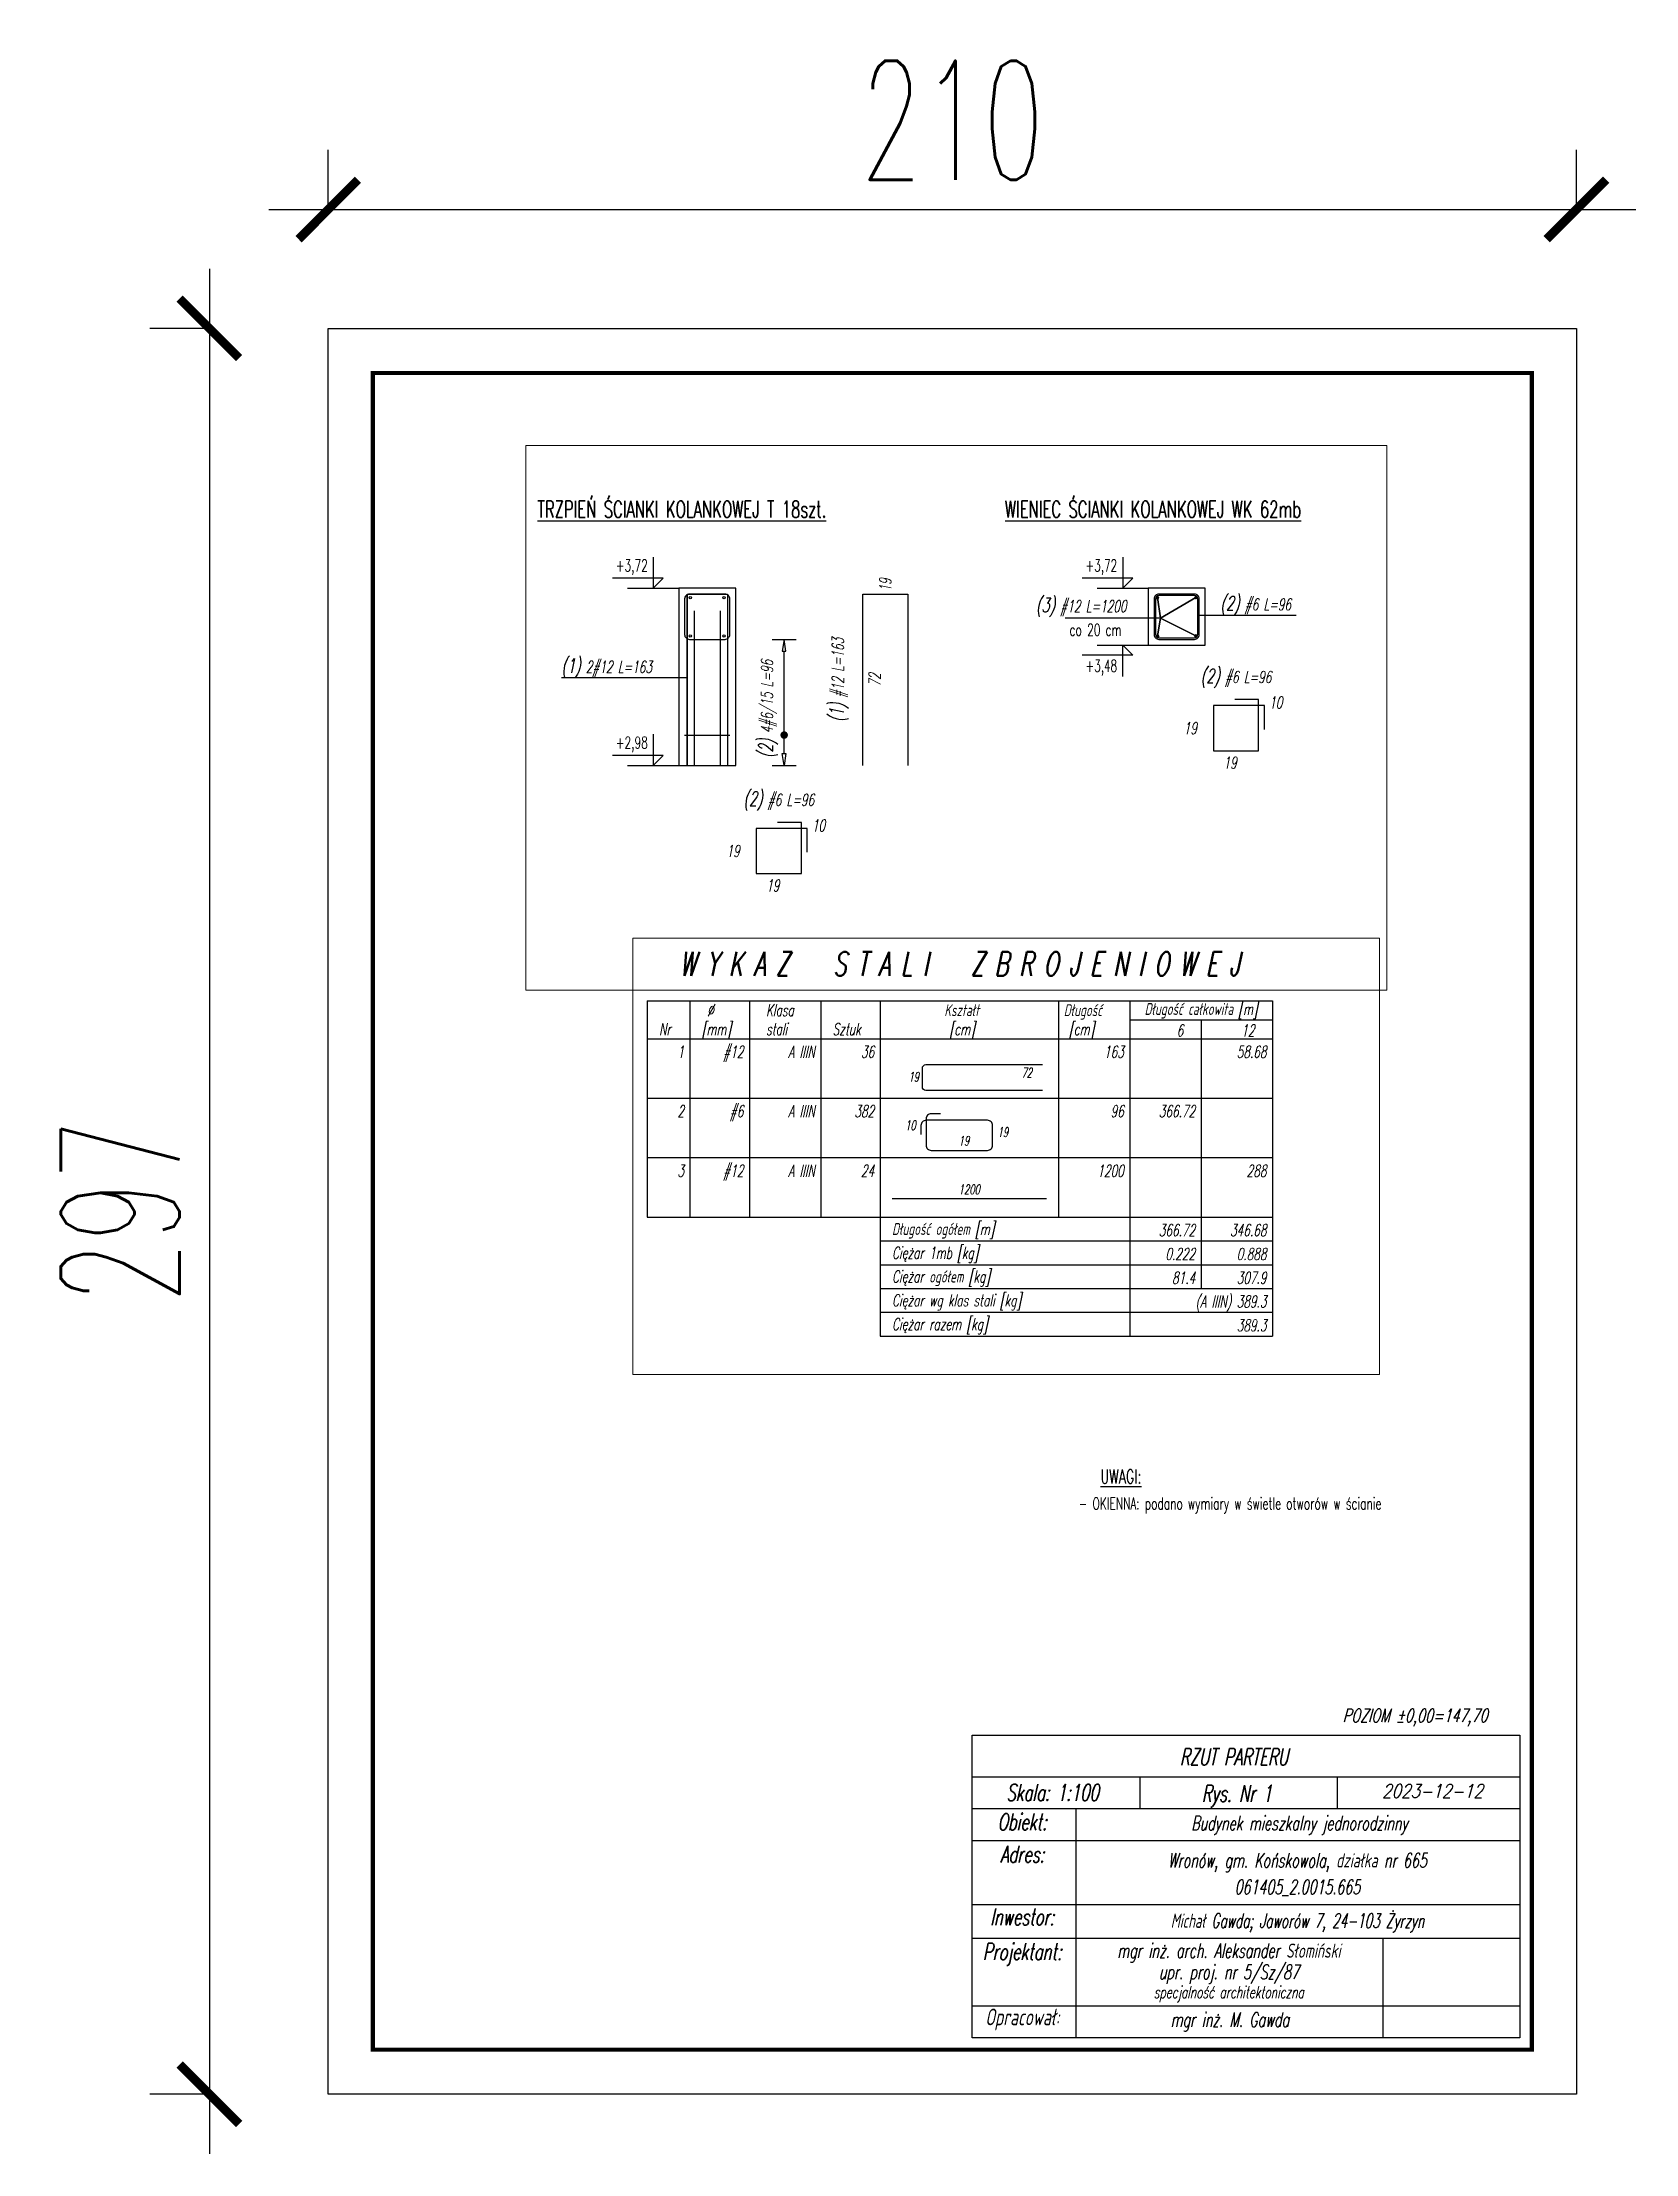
# Paper-space layout 'Layout1' of a CAD drawing. Header units: millimetres. Extents: x -251 to 18, y -18 to 338.
# The model-space entities are those that its viewports show. They can reach past a viewport. Long polylines and large blocks are cut down to what shows.
import ezdxf
from ezdxf.enums import TextEntityAlignment as Align

# ---------------------------------------------------------------- set-up
doc = ezdxf.new("R2010")
doc.units = ezdxf.units.MM
doc.header["$LTSCALE"] = 5
doc.layers.get('Defpoints').update_dxf_attribs({"color": 251})
for name, color, linetype in [('02', 4, 'Continuous'), ('K-HATCHpręt', 105, 'Continuous'), ('K-LINIA', 254, 'Continuous'), ('K-ODNOSNIK', 8, 'Continuous'), ('K-RAMKA', 181, 'Continuous'), ('K-SCIANY', 2, 'Continuous'), ('K-TEXT 2.4mm', 71, 'Continuous'), ('K-TEXT 2.8mm', 101, 'Continuous'), ('K-TEXT 2mm', 254, 'Continuous'), ('K-TEXT 4mm', 4, 'Continuous'), ('K-ZBROJ_06', 101, 'Continuous'), ('K-ZBROJ_12', 161, 'Continuous'), ('N-25', 71, 'Continuous'), ('PrzylElektr', 10, 'Continuous'), ('ZBROJA_NIEZLICZAC', 255, 'Continuous'), ('ZBROJA_PRET', 161, 'Continuous'), ('ZBROJA_RZUTPR', 141, 'Continuous'), ('ZBROJA_RZUTPR1', 255, 'Continuous'), ('ZBROJA_ZASIEG', 253, 'Continuous'), ('ZBROJA_ZESTAWIENIE', 62, 'Continuous'), ('ZBROJA_ZESTAWIENIE1', 252, 'Continuous'), ('ZBROJA_ZESTAWIENIE2', 30, 'Continuous'), ('ZBROJA_ZESTAWIENIE3', 141, 'Continuous'), ('ZBROJA_ZESTAWIENIE4', 210, 'Continuous'), ('ZBROJA_ZLICZAC', 125, 'Continuous')]:
    doc.layers.add(name, color=color, linetype=linetype)
doc.layers.add('__NIEDRUK__', color=54, linetype='Continuous', plot=False)
doc.styles.add('ROMANS', font='ROMANS.SHX', dxfattribs={"width": 0.8, "oblique": 15, "height": 10})
doc.styles.add('STYL_ZBROJA', font='romanszb.shx', dxfattribs={"width": 0.65, "oblique": 12})
doc.styles.add('text 2.4mm', font='romans.shx', dxfattribs={"width": 0.65})
doc.styles.add('text 2.8mm', font='romans.shx', dxfattribs={"width": 0.65})
doc.styles.add('text 2mm', font='romans.shx', dxfattribs={"width": 0.65})
doc.styles.add('WYM1', font='romanszb.shx', dxfattribs={"width": 0.6})
doc.dimstyles.new('CM100', dxfattribs={"dimscale": 5, "dimtxt": 2, "dimasz": 1, "dimexe": 1, "dimexo": 2, "dimgap": 0.5, "dimtad": 1, "dimrnd": 0.5, "dimdsep": 46, "dimtxsty": 'WYM1', "dimblk": 'OBLIQUE', "dimcen": 0, "dimdle": 1, "dimclrd": 253, "dimclre": 251, "dimclrt": 30, "dimadec": 0, "dimazin": 0, "dimtfac": 1, "dimtix": 1, "dimtmove": 0, "dimatfit": 0, "dimfxl": 1, "dimtfillclr": 256, "dimtolj": 1, "dimarcsym": 0})

# ---------------------------------------------------------------- blocks, each defined once
blk = doc.blocks.new('rabx')
at = {"layer": 'K-TEXT 2.8mm'}
for p, q in [((-805.2, 438.6), (-15.6, 438.6)), ((-563.5, 438.6), (-563.5, 392.6)), ((-279, 438.6), (-279, 392.6)), ((-805.2, 392.6), (-15.6, 392.6)), ((-655.9, 392.6), (-655.9, 62.3))]:
    blk.add_line(p, q, dxfattribs=at)
at = {"layer": 'K-TEXT 2mm'}
for p, q in [((-805.2, 346.6), (-15.6, 346.6)), ((-805.2, 254.6), (-15.6, 254.6)), ((-805.2, 206), (-15.6, 206)), ((-212.5, 62.3), (-212.5, 206)), ((-805.2, 108.3), (-15.6, 108.3))]:
    blk.add_line(p, q, dxfattribs=at)
at = {"layer": 'K-TEXT 4mm'}
blk.add_lwpolyline([(-805.2, 62.3), (-805.2, 498.6), (-15.6, 498.6), (-15.6, 62.3)], close=True, dxfattribs=at)
at = {"layer": '02', "style": 'ROMANS', "oblique": 15, "width": 0.8}
blk.add_text('2023-12-12', height=20, dxfattribs=at).set_placement((-141.8, 408), align=Align.CENTER)
at = {"layer": 'K-TEXT 2.4mm', "style": 'STYL_ZBROJA', "oblique": 12}
for s, width, p in [('Budynek mieszkalny jednorodzinny', 0.65, (-333.4, 361.5)), ('Wronów, gm. Końskowola, działka nr 665', 0.65, (-336.4, 307.8)), ('061405_2.0015.665', 0.65, (-336.4, 269.5)), ('Michał Gawda; Jaworów 7, 24-103 Żyrzyn', 0.62, (-336.4, 220.8)), ('mgr inż. arch. Aleksander Słomiński', 0.65, (-435.2, 177.7)), ('upr. proj. nr 5/Sz/87', 0.65, (-435.2, 147)), ('mgr inż. M. Gawda', 0.65, (-433.9, 78.3))]:
    blk.add_text(s, height=20.567, dxfattribs=dict(at, width=width)).set_placement(p, align=Align.CENTER)
at = {"layer": 'K-TEXT 2.8mm', "style": 'STYL_ZBROJA', "oblique": 12, "width": 0.65}
for s, height, p in [('Obiekt:', 24, (-733.1, 361.5)), ('Adres:', 24, (-733.1, 314.9)), ('Inwestor:', 24, (-733.1, 224.5)), ('Projektant:', 23.995, (-733.1, 174.5)), ('Opracował:', 24, (-733.1, 80.4))]:
    blk.add_text(s, height=height, dxfattribs=at).set_placement(p, align=Align.CENTER)
at = {"layer": 'K-TEXT 2mm', "style": 'STYL_ZBROJA', "oblique": 12, "width": 0.65}
blk.add_text('specjalność architektoniczna', height=17.139, dxfattribs=at).set_placement((-435.2, 119.6), align=Align.CENTER)
at = {"layer": 'N-25', "ltscale": 10, "style": 'ROMANS', "oblique": 15, "width": 0.7}
blk.add_text('POZIOM %%P0,00=147,70', height=19.282, dxfattribs=at).set_placement((-271.1, 517.1))
blk = doc.blocks.new('_ArchTick')
at = {"color": 0, "linetype": 'ByBlock', "const_width": 0.15}
blk.add_lwpolyline([(-0.5, -0.5), (0.5, 0.5)], dxfattribs=at)
blk = doc.blocks.new('*D10')
at = {"layer": '__NIEDRUK__', "color": 251, "lineweight": -2, "transparency": 16777216}
for p, q in [((-210, 317), (-210, 327)), ((0, 317), (0, 327))]:
    blk.add_line(p, q, dxfattribs=at)
at = {"layer": '__NIEDRUK__', "color": 253, "lineweight": -2, "transparency": 16777216}
blk.add_line((-220, 317), (10, 317), dxfattribs=at)
at = {"layer": 'Defpoints', "color": 0, "transparency": 16777216}
for p in [(0, 317), (-210, 297), (0, 297)]:
    blk.add_point(p, dxfattribs=at)
at = {"layer": '__NIEDRUK__', "color": 253, "lineweight": -2, "transparency": 16777216, "xscale": 10, "yscale": 10, "zscale": 10, "rotation": 180}
blk.add_blockref('_ArchTick', (-210, 317), dxfattribs=at)
at = {"layer": '__NIEDRUK__', "color": 253, "lineweight": -2, "transparency": 16777216, "xscale": 10, "yscale": 10, "zscale": 10}
blk.add_blockref('_ArchTick', (0, 317), dxfattribs=at)
at = {"layer": '__NIEDRUK__', "color": 30, "transparency": 16777216, "insert": (-105, 332), "char_height": 20, "attachment_point": 5, "style": 'WYM1'}
blk.add_mtext('\\A1;210', dxfattribs=at)
blk = doc.blocks.new('*D11')
at = {"layer": '__NIEDRUK__', "color": 253, "lineweight": -2, "transparency": 16777216}
blk.add_line((-230, 307), (-230, -10), dxfattribs=at)
at = {"layer": '__NIEDRUK__', "color": 251, "lineweight": -2, "transparency": 16777216}
for p, q in [((-230, 297), (-240, 297)), ((-230, 0), (-240, 0))]:
    blk.add_line(p, q, dxfattribs=at)
at = {"layer": 'Defpoints', "color": 0, "transparency": 16777216}
for p in [(-210, 297), (-210, 0), (-230, 0)]:
    blk.add_point(p, dxfattribs=at)
at = {"layer": '__NIEDRUK__', "color": 253, "lineweight": -2, "transparency": 16777216, "xscale": 10, "yscale": 10, "zscale": 10}
for p, rotation in [((-230, 297), 90), ((-230, 0), 270)]:
    blk.add_blockref('_ArchTick', p, dxfattribs=dict(at, rotation=rotation))
at = {"layer": '__NIEDRUK__', "color": 30, "transparency": 16777216, "insert": (-245, 148.5), "char_height": 20, "attachment_point": 5, "rotation": 90, "style": 'WYM1'}
blk.add_mtext('\\A1;297', dxfattribs=at)
blk = doc.blocks.new('A$C392df230')
h = blk.add_hatch()
h.set_pattern_fill('ANGLE', color=256, scale=0.025)
h.set_pattern_definition([(360, (-2880.4701, 5517.13781), (-5e-64, 0.174625), [0.127, -0.047625]), (90, (-2880.4701, 5517.13781), (-0.174625, 1e-17), [0.127, -0.047625])])
h.paths.add_polyline_path([(0.5, 0, 1), (-0.5, 0, 1)])
blk.add_circle((0, 0), 0.5)
blk = doc.blocks.new('_zestawiejnieM')
at = {"layer": 'ZBROJA_ZESTAWIENIE'}
for p, q in [((0, -40), (263, -40)), ((0, -40), (0, -48)), ((18, -40), (18, -48)), ((43, -40), (43, -48)), ((73, -40), (73, -48)), ((98, -40), (98, -48)), ((173, -40), (173, -48)), ((203, -40), (203, -48)), ((263, -40), (263, -56)), ((0, -48), (0, -56)), ((18, -48), (18, -56)), ((43, -48), (43, -56)), ((73, -48), (73, -56)), ((98, -48), (98, -56)), ((173, -48), (173, -56)), ((203, -48), (203, -56)), ((233, -48), (233, -56)), ((263, -48), (263, -56)), ((263, -48), (263, -56)), ((0, -56), (263, -56)), ((0, -56), (0, -81)), ((18, -56), (18, -81)), ((43, -56), (43, -81)), ((73, -56), (73, -81)), ((98, -56), (98, -81)), ((173, -56), (173, -81)), ((203, -56), (203, -81)), ((233, -56), (233, -81)), ((263, -56), (263, -81)), ((263, -56), (263, -81)), ((0, -81), (0, -106)), ((18, -81), (18, -106)), ((43, -81), (43, -106)), ((73, -81), (73, -106)), ((98, -81), (98, -106)), ((173, -81), (173, -106)), ((203, -81), (203, -106)), ((233, -81), (233, -106)), ((263, -81), (263, -106)), ((263, -81), (263, -106)), ((0, -106), (0, -131)), ((18, -106), (18, -131)), ((43, -106), (43, -131)), ((73, -106), (73, -131)), ((98, -106), (98, -131)), ((173, -106), (173, -131)), ((203, -106), (203, -131)), ((233, -106), (233, -131)), ((263, -106), (263, -131)), ((263, -106), (263, -131)), ((0, -131), (263, -131)), ((98, -131), (98, -181)), ((203, -131), (203, -181)), ((233, -131), (233, -161)), ((263, -131), (263, -171)), ((263, -131), (263, -161)), ((263, -131), (263, -171)), ((263, -161), (263, -171)), ((263, -171), (263, -181)), ((98, -181), (263, -181))]:
    blk.add_line(p, q, dxfattribs=at)
at = {"layer": 'ZBROJA_ZESTAWIENIE1'}
for p, q in [((203, -48), (263, -48)), ((0, -81), (263, -81)), ((0, -106), (263, -106)), ((98, -141), (263, -141)), ((98, -151), (263, -151)), ((98, -161), (263, -161)), ((98, -171), (263, -171))]:
    blk.add_line(p, q, dxfattribs=at)
at = {"layer": 'ZBROJA_ZESTAWIENIE3'}
for points in [[(166.35, -77.75), (117.25, -77.75, -0.414214), (115.75, -76.25), (115.75, -68.4, -0.414214), (117.25, -66.9), (166.35, -66.9)], [(123.35, -87.55), (119.5, -87.55, 0.414214), (117.3, -89.75), (117.3, -100.75, 0.414214), (119.5, -102.95), (143.1, -102.95, 0.414214), (145.3, -100.75), (145.3, -92.5, 0.414214), (143.1, -90.3), (117.35, -90.3, 0.414214), (115.15, -92.5), (115.15, -96.3)]]:
    blk.add_lwpolyline(points, format="xyb", dxfattribs=at)
blk.add_lwpolyline([(103, -123.2), (168, -123.2)], dxfattribs=at)
at = {"layer": 'ZBROJA_ZESTAWIENIE2', "style": 'STYL_ZBROJA', "oblique": 12, "width": 0.65}
for s, p in [(' %%c', (23, -48)), ('Klasa', (50, -48)), ('Kształt', (125, -48)), (' Długość', (173, -48)), ('Nr', (5, -56)), ('[mm]', (23, -56)), ('stali', (50, -56)), ('Sztuk', (78, -56)), (' [cm]', (125, -56)), ('  [cm]', (173, -56)), ('Długość ogółem [m]', (103, -140)), ('Ciężar 1mb [kg]', (103, -150)), ('Ciężar ogółem [kg]', (103, -160)), ('Ciężar wg klas stali [kg]', (103, -170)), ('Ciężar razem [kg]', (103, -180))]:
    blk.add_text(s, height=5, dxfattribs=at).set_placement(p, align=Align.BOTTOM_LEFT)
for s, height, p in [('Długość całkowita [m]', 5, (233, -46)), ('19', 4, (133.25, -100.9))]:
    blk.add_text(s, height=height, dxfattribs=at).set_placement(p, align=Align.CENTER)
for s, p in [('6', (225.5, -55)), ('12', (255.5, -55)), ('1', (15.5, -64)), ('#12', (40.5, -64)), ('A IIIN', (70.5, -64)), ('36', (95.5, -64)), ('163', (200.5, -64)), ('58.68', (260.5, -64)), ('2', (15.5, -89)), ('#6', (40.5, -89)), ('A IIIN', (70.5, -89)), ('382', (95.5, -89)), ('96', (200.5, -89)), ('366.72', (230.5, -89)), ('3', (15.5, -114)), ('#12', (40.5, -114)), ('A IIIN', (70.5, -114)), ('24', (95.5, -114)), ('1200', (200.5, -114)), ('288', (260.5, -114)), ('366.72', (230.5, -139)), ('346.68', (260.5, -139)), ('0.222', (230.5, -149)), ('0.888', (260.5, -149)), ('81.4', (230.5, -159)), ('307.9', (260.5, -159)), ('(A IIIN) 389.3', (260.5, -169)), ('389.3', (260.5, -179))]:
    blk.add_text(s, height=5, dxfattribs=at).set_placement(p, align=Align.RIGHT)
blk.add_text('19', height=4, dxfattribs=at).set_placement((114.35, -72.05), align=Align.MIDDLE_RIGHT)
for s, p in [('72', (161.9, -73.5)), ('10', (112.95, -95.6))]:
    blk.add_text(s, height=4, dxfattribs=at).set_placement(p, align=Align.BOTTOM_RIGHT)
blk.add_text('19', height=4, dxfattribs=at).set_placement((147.4, -95.25), align=Align.MIDDLE_LEFT)
blk.add_text('1200', height=4, dxfattribs=at).set_placement((135.5, -122.55), align=Align.BOTTOM_CENTER)
at = {"layer": 'ZBROJA_ZESTAWIENIE4', "style": 'STYL_ZBROJA', "oblique": 12, "width": 0.65}
blk.add_text('W Y K A Z   S T A L I   Z B R O J E N I O W E J', height=10, dxfattribs=at).set_placement((131.5, -29.5), align=Align.CENTER)
blk = doc.blocks.new('ramka')
at = {"const_width": 0.7}
blk.add_lwpolyline([(-195, 282), (0, 282), (0, 0), (-195, 0)], close=True, dxfattribs=at)
at = {"layer": '__NIEDRUK__'}
blk.add_lwpolyline([(-202.5, 289.5), (7.5, 289.5), (7.5, -7.5), (-202.5, -7.5)], close=True, dxfattribs=at)
dim = blk.add_linear_dim(base=(7.5, 309.5), p1=(-202.5, 289.5), p2=(7.5, 289.5), dimstyle='CM100', override={"dimscale": 10, "dimblk": 'ArchTick'}, dxfattribs=at)
dim.commit()
dim.dimension.update_dxf_attribs({"geometry": '*D10', "text_midpoint": (-97.5, 324.5), "insert": (7.5, -7.5)})
dim = blk.add_linear_dim(base=(-222.5, -7.5), p1=(-202.5, 289.5), p2=(-202.5, -7.5), angle=90, dimstyle='CM100', override={"dimscale": 10, "dimblk": 'ArchTick'}, dxfattribs=at)
dim.commit()
dim.dimension.update_dxf_attribs({"geometry": '*D11', "text_midpoint": (-237.5, 141), "insert": (7.5, -7.5)})

msp = doc.modelspace()

# ---------------------------------------------------------------- linework, layer by layer
at = {"layer": '__NIEDRUK__'}
msp.add_lwpolyline([(34181.49, -61210.88), (34196.49, -61210.88, 0.414214), (34197.89, -61209.48), (34197.89, -61194.48, 0.414214), (34196.49, -61193.08), (34181.49, -61193.08, 0.414214), (34180.09, -61194.48), (34180.09, -61209.48, 0.414214)], format="xyb", close=True, dxfattribs=at)
at = {"layer": 'K-HATCHpręt'}
msp.add_lwpolyline([(33983.99, -61211.48), (33998.99, -61211.48, 0.414214), (34000.99, -61209.48), (34000.99, -61194.48, 0.414214), (33998.99, -61192.48), (33983.99, -61192.48, 0.414214), (33981.99, -61194.48), (33981.99, -61209.48, 0.414214)], format="xyb", close=True, dxfattribs=at)
for points in [[(33985.99, -61199.48), (33985.99, -61264.48)], [(33996.99, -61199.48), (33996.99, -61264.48)]]:
    msp.add_lwpolyline(points, dxfattribs=at)
for centre in [(33984.39, -61193.92), (33998.59, -61193.92), (33984.39, -61210.04), (33998.59, -61210.04)]:
    msp.add_circle(centre, 0.5, dxfattribs=at)
at = {"layer": 'K-LINIA'}
for points in [[(34239.28, -61201.46), (34198.49, -61201.46)], [(33930.17, -61227.58), (33982.99, -61227.58)]]:
    msp.add_lwpolyline(points, dxfattribs=at)
at = {"layer": 'K-ODNOSNIK'}
msp.add_lwpolyline([(34182.11, -61202.53), (34197.09, -61210.04), (34182.11, -61202.53), (34180.89, -61210.04), (34182.11, -61202.53), (34197.09, -61193.92), (34182.11, -61202.53), (34180.89, -61193.92), (34182.11, -61202.53), (34142.06, -61202.53)], dxfattribs=at)
at = {"layer": 'K-SCIANY'}
for points in [[(33979.49, -61264.48), (34003.49, -61264.48), (34003.49, -61189.98), (33979.49, -61189.98)], [(34176.99, -61213.98), (34200.99, -61213.98), (34200.99, -61189.98), (34176.99, -61189.98)], [(34176.99, -61213.98), (34200.99, -61213.98), (34200.99, -61189.98), (34176.99, -61189.98)]]:
    msp.add_lwpolyline(points, close=True, dxfattribs=at)
at = {"layer": 'K-TEXT 2mm', "lineweight": -2}
for points in [[(33968.82, -61176.9), (33968.82, -61189.98), (33973.01, -61185.79), (33951.66, -61185.79)], [(34166.31, -61176.9), (34166.31, -61189.98), (34170.51, -61185.79), (34149.16, -61185.79)], [(34166.31, -61227.06), (34166.31, -61213.98), (34170.51, -61218.17), (34149.16, -61218.17)], [(33968.82, -61251.4), (33968.82, -61264.48), (33973.01, -61260.29), (33951.66, -61260.29)]]:
    msp.add_lwpolyline(points, dxfattribs=at)
at = {"layer": 'K-TEXT 2mm'}
for points in [[(33957.97, -61189.98), (33979.66, -61189.98)], [(34155.47, -61189.98), (34177.16, -61189.98)], [(34155.47, -61213.98), (34177.16, -61213.98)], [(33957.97, -61264.48), (33979.66, -61264.48)]]:
    msp.add_lwpolyline(points, dxfattribs=at)
at = {"layer": 'K-ZBROJ_06'}
msp.add_lwpolyline([(34181.49, -61211.48), (34196.49, -61211.48, 0.414214), (34198.49, -61209.48), (34198.49, -61194.48, 0.414214), (34196.49, -61192.48), (34181.49, -61192.48, 0.414214), (34179.49, -61194.48), (34179.49, -61209.48, 0.414214)], format="xyb", close=True, dxfattribs=at)
at = {"layer": 'K-ZBROJ_12'}
msp.add_lwpolyline([(33982.99, -61264.48), (33982.99, -61192.48), (33999.99, -61192.48), (33999.99, -61264.48)], dxfattribs=at)
at = {"layer": 'ZBROJA_PRET'}
for p, q in [((33982.99, -61192.48), (33982.99, -61264.48)), ((33981.99, -61251.73), (34000.99, -61251.73))]:
    msp.add_line(p, q, dxfattribs=at)
at = {"layer": 'ZBROJA_RZUTPR'}
for points in [[(34056.91, -61264.48), (34056.91, -61192.48, -0.414214), (34056.91, -61192.48), (34075.91, -61192.48, -0.414214), (34075.91, -61192.48), (34075.91, -61264.48)], [(34225.91, -61249.33), (34225.91, -61239.33, 0.414214), (34225.91, -61239.33), (34204.41, -61239.33, 0.414214), (34204.41, -61239.33), (34204.41, -61258.33, 0.414214), (34204.41, -61258.33), (34223.41, -61258.33, 0.414214), (34223.41, -61258.33), (34223.41, -61236.83, 0.414214), (34223.41, -61236.83), (34213.41, -61236.83)], [(34033.6, -61300.96), (34033.6, -61290.96, 0.414214), (34033.6, -61290.96), (34012.1, -61290.96, 0.414214), (34012.1, -61290.96), (34012.1, -61309.96, 0.414214), (34012.1, -61309.96), (34031.1, -61309.96, 0.414214), (34031.1, -61309.96), (34031.1, -61288.46, 0.414214), (34031.1, -61288.46), (34021.1, -61288.46)]]:
    msp.add_lwpolyline(points, format="xyb", dxfattribs=at)
at = {"layer": 'ZBROJA_ZASIEG'}
for p, q in [((34018.86, -61211.48), (34028.86, -61211.48)), ((34018.86, -61264.48), (34028.86, -61264.48))]:
    msp.add_line(p, q, dxfattribs=at)
msp.add_lwpolyline([(34023.86, -61259.48), (34024.63, -61259.48), (34023.86, -61264.48), (34023.08, -61259.48), (34023.86, -61259.48), (34023.86, -61216.48), (34024.63, -61216.48), (34023.86, -61211.48), (34023.08, -61216.48), (34023.86, -61216.48)], dxfattribs=at)
at = {"layer": 'ZBROJA_ZASIEG', "const_width": 1.57}
msp.add_lwpolyline([(34023.07, -61251.73, 1), (34024.65, -61251.73, 1)], format="xyb", close=True, dxfattribs=at)

# ---------------------------------------------------------------- block references
msp.add_blockref('_zestawiejnieM', (34918.29, -61241.63))
at = {"layer": 'K-ZBROJ_12', "xscale": -1, "rotation": 180}
msp.add_blockref('A$C392df230', (34180.89, -61193.92), dxfattribs=at)
at = {"layer": 'K-ZBROJ_12', "rotation": 180}
msp.add_blockref('A$C392df230', (34197.09, -61193.92), dxfattribs=at)
at = {"layer": 'K-ZBROJ_12'}
msp.add_blockref('A$C392df230', (34180.89, -61210.04), dxfattribs=at)
at = {"layer": 'K-ZBROJ_12', "xscale": -1}
msp.add_blockref('A$C392df230', (34197.09, -61210.04), dxfattribs=at)

# ---------------------------------------------------------------- texts
at = {"layer": 'K-TEXT 2.8mm', "style": 'text 2.8mm', "width": 0.65}
for s, p in [('%%UTRZPIEŃ ŚCIANKI KOLANKOWEJ T 18szt.', (33920.11, -61160.28)), ('%%UWIENIEC ŚCIANKI KOLANKOWEJ WK 62mb', (34116.75, -61160.28))]:
    msp.add_text(s, height=7, dxfattribs=at).set_placement(p)
at = {"layer": 'K-TEXT 2mm', "lineweight": -2, "style": 'text 2mm', "width": 0.65}
for s, p in [('+3,72', (33953.1, -61182.9)), ('+3,72', (34150.6, -61182.9)), ('co 20 cm', (34143.9, -61209.96)), ('+3,48', (34150.6, -61225.11)), ('+2,98', (33953.1, -61257.4))]:
    msp.add_text(s, height=5, dxfattribs=at).set_placement(p)
at = {"layer": 'ZBROJA_NIEZLICZAC', "char_height": 10, "style": 'STYL_ZBROJA'}
for s, insert, attachment_point in [('\\H6;\\C71;\\H5;\\C256;\\H6;\\C71;(3)\\H5;\\C256; #12 L=1200', (34129.76, -61202.03), 7), ('\\H6;\\C71;\\H5;\\C256;\\H6;\\C71;(2)\\H5;\\C256; #6 L=96', (34222.22, -61201.28), 8), ('\\H6;\\C71;\\H5;\\C256;\\H6;\\C71;(2)\\H5;\\C256; #6 L=96', (34213.91, -61231.83), 8), ('\\H6;\\C71;\\H5;\\C256;\\H6;\\C71;(2)\\H5;\\C256; #6 L=96', (34021.6, -61283.46), 8)]:
    msp.add_mtext(s, dxfattribs=dict(at, insert=insert, attachment_point=attachment_point))
at = {"layer": 'ZBROJA_NIEZLICZAC', "insert": (34050.91, -61228.48), "char_height": 10, "attachment_point": 8, "rotation": 90, "style": 'STYL_ZBROJA'}
msp.add_mtext('\\H6;\\C71;\\H5;\\C256;\\H6;\\C71;(1)\\H5;\\C256; #12 L=163', dxfattribs=at)
at = {"layer": 'ZBROJA_RZUTPR1', "style": 'STYL_ZBROJA', "oblique": 12, "width": 0.65}
msp.add_text('19', height=5, rotation=90, dxfattribs=at).set_placement((34066.41, -61185.84), align=Align.MIDDLE_RIGHT)
msp.add_text('72', height=5, rotation=90, dxfattribs=at).set_placement((34061.91, -61228.48), align=Align.MIDDLE)
for p in [(34233.41, -61238.08), (34041.1, -61289.71)]:
    msp.add_text('10', height=5, dxfattribs=at).set_placement(p, align=Align.MIDDLE_RIGHT)
for p in [(34191.91, -61248.83), (33999.6, -61300.46)]:
    msp.add_text('19', height=5, dxfattribs=at).set_placement(p, align=Align.MIDDLE_LEFT)
for p in [(34211.41, -61260.83), (34019.1, -61312.46)]:
    msp.add_text('19', height=5, dxfattribs=at).set_placement(p, align=Align.TOP_CENTER)
at = {"layer": 'ZBROJA_ZLICZAC', "insert": (33930.17, -61227.58), "char_height": 10, "attachment_point": 7, "style": 'STYL_ZBROJA'}
msp.add_mtext('\\H6;\\C71;\\H5;\\C256;\\H6;\\C71;(1)\\H5;\\C256; 2#12 L=163', dxfattribs=at)
at = {"layer": 'ZBROJA_ZLICZAC', "insert": (34021.13, -61261.27), "char_height": 10, "attachment_point": 7, "rotation": 90, "style": 'STYL_ZBROJA'}
msp.add_mtext('\\H6;\\C71;\\H5;\\C256;\\H6;\\C71;(2)\\H5;\\C256; 4#6/15 L=96', dxfattribs=at)

psp = doc.layouts.get("Layout1")

# ---------------------------------------------------------------- block references
at = {"layer": 'K-RAMKA'}
psp.add_blockref('ramka', (0, 0), dxfattribs=at)
at = {"layer": 'PrzylElektr', "xscale": 0.1166908044100115, "yscale": 0.1166908044100115, "zscale": 0.1166908044100115}
psp.add_blockref('rabx', (-0.18, -5.27), dxfattribs=at)

# ---------------------------------------------------------------- texts
at = {"layer": 'K-TEXT 2.4mm', "style": 'text 2.4mm', "width": 0.65}
psp.add_text('%%UUWAGI:', height=2.4, dxfattribs=at).set_placement((-72.57, 95.21))
at = {"layer": 'K-TEXT 2.8mm', "style": 'STYL_ZBROJA', "oblique": 12, "width": 0.65}
for s, p in [('RZUT PARTERU', (-50.09, 47.86)), ('Skala: 1:100', (-80.62, 41.86)), ('Rys. Nr 1', (-49.61, 41.71))]:
    psp.add_text(s, height=2.8, dxfattribs=at).set_placement(p, align=Align.CENTER)
at = {"layer": 'K-TEXT 2mm', "style": 'text 2mm', "width": 0.65}
psp.add_text('- OKIENNA: podano wymiary w świetle otworów w ścianie', height=2, dxfattribs=at).set_placement((-76.23, 90.85))

# ---------------------------------------------------------------- viewports
at = {"layer": 'Defpoints'}
psp.add_viewport(center=(-96.82, 223.98), size=(144.87, 91.5886), view_center_point=(34096.28, -61244.53), view_height=228.9715, dxfattribs=at)
psp.add_viewport(center=(-88.42, 150.25), size=(125.61, 73.3584), view_center_point=(35069.33, -61347.08), view_height=183.396, status=3, dxfattribs=at)

doc.saveas('drawing.dxf')
